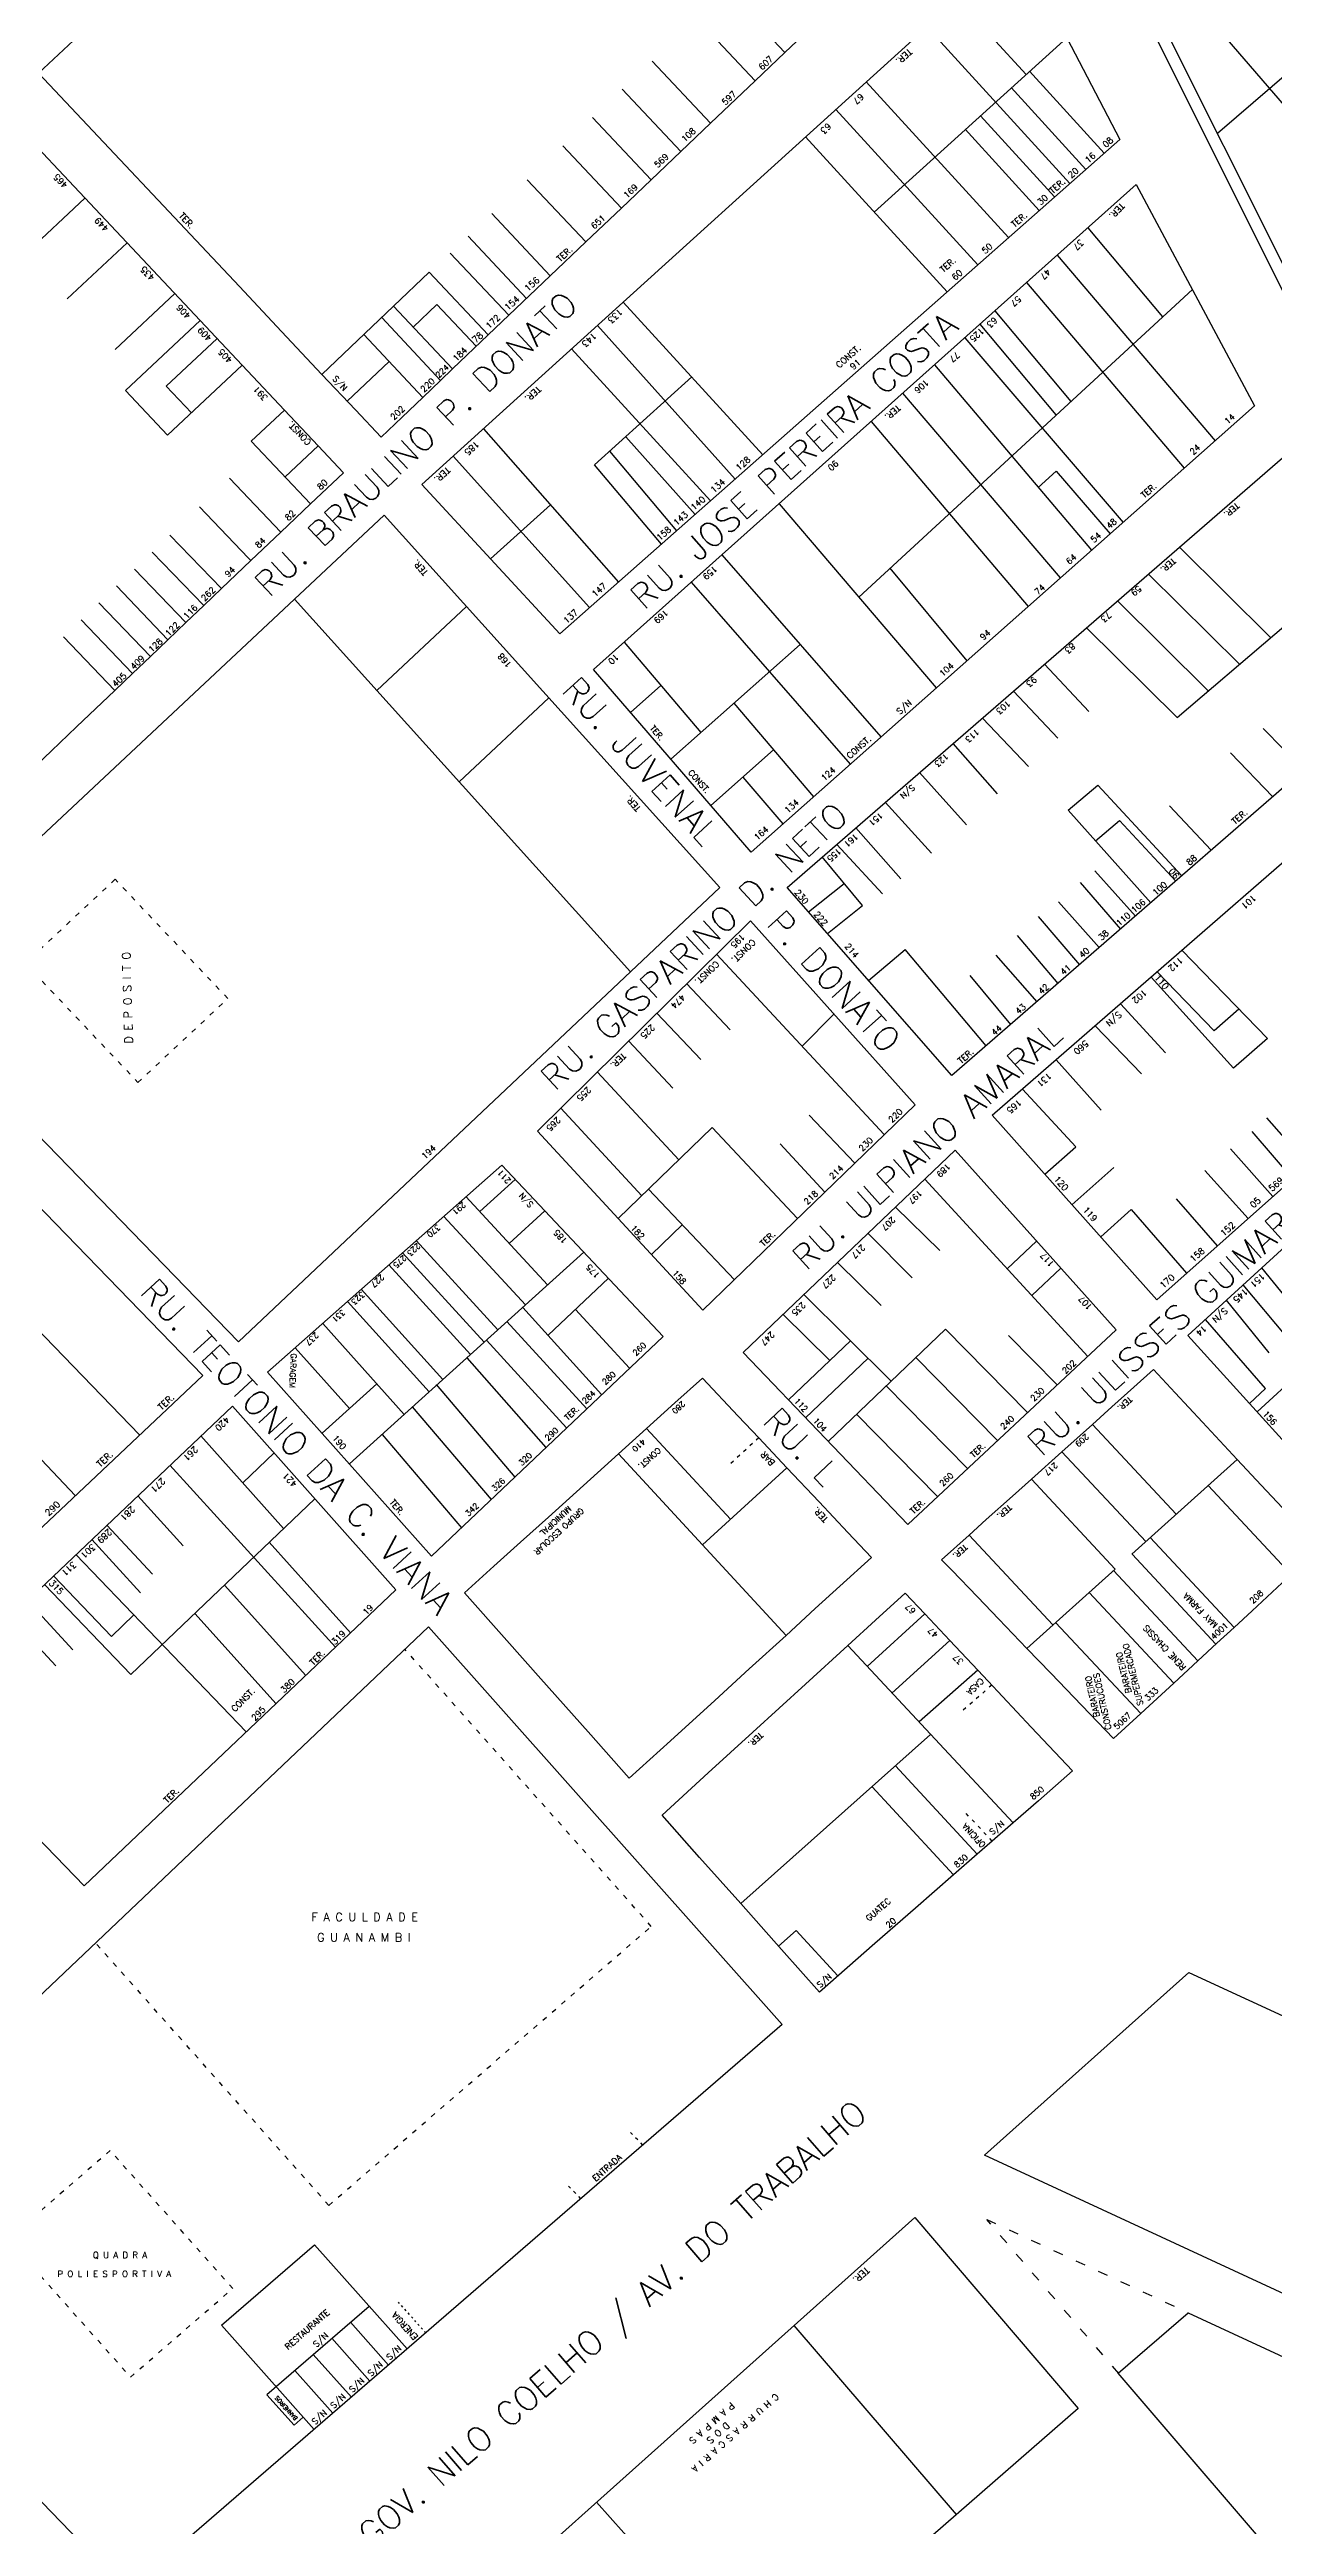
# Model space of a CAD drawing. Extents: x 714896 to 749292, y 8417558 to 8447149.
# Drawn here: x 741679 to 741978, y 8428491 to 8429095 of the extents above; entities that cross this region are included whole.
import ezdxf

# ---------------------------------------------------------------- set-up
doc = ezdxf.new("R2010")
doc.units = 0
doc.header["$MEASUREMENT"] = 0
doc.linetypes.add('ACAD_ISO03W100', pattern=[30, 12, -18])
for name, color, linetype in [('LOTE', 7, 'CONTINUOUS'), ('NUM-PORTA', 7, 'CONTINUOUS'), ('QUADRA', 6, 'CONTINUOUS'), ('TEXTO', 7, 'CONTINUOUS'), ('TEXTODERUA', 3, 'CONTINUOUS')]:
    doc.layers.add(name, color=color, linetype=linetype)
doc.styles.add('ROMANS', font='ROMANS.SHX', dxfattribs={"height": 1.5})

msp = doc.modelspace()

# ---------------------------------------------------------------- linework, layer by layer
at = {"layer": 'LOTE', "color": 7, "linetype": 'CONTINUOUS'}
for p, q in [((741875.89, 8429250.91), (741983.68, 8429035.7)), ((741964.09, 8429074.8), (742124.6, 8429213.03)), ((741997.72, 8429061.53), (741955.96, 8429110.03)), ((741897.81, 8428782.99), (741869.19, 8428755.64)), ((741874.62, 8428780.19), (741859.5, 8428765.74)), ((741878.88, 8428775.96), (741863.65, 8428761.41))]:
    msp.add_line(p, q, dxfattribs=at)
at = {"layer": 'LOTE', "color": 7}
for p, q in [((741844.3, 8429109.66, 547.3), (741858.56, 8429094.47, 548.86)), ((741691.16, 8429103.14, -1.56), (741676.56, 8429089.47)), ((741837.06, 8429102.77, 547.3), (741851.32, 8429087.57, 548.86)), ((741917.43, 8429089.13), (741900.68, 8429107.47)), ((741880.36, 8429055.58, 182.08), (741927.35, 8429098.11)), ((741928.15, 8429062.57), (741893.27, 8429100.76)), ((741826.2, 8429092.42, 547.3), (741840.46, 8429077.23, 548.86)), ((741818.95, 8429085.53, 547.3), (741833.22, 8429070.33, 548.86)), ((741878.45, 8429087.33), (741913.16, 8429049.33)), ((741932.03, 8429065.99), (741913.8, 8429085.94)), ((741936.52, 8429069.96), (741918.26, 8429089.95)), ((741811.71, 8429078.63, 547.3), (741825.98, 8429063.44, 548.86)), ((741871.04, 8429080.61), (741905.67, 8429042.71)), ((741924.41, 8429059.26), (741906.31, 8429079.07)), ((741863.63, 8429073.9), (741898.17, 8429036.09)), ((741920.66, 8429055.95), (741902.56, 8429075.76)), ((741804.47, 8429071.74, 547.3), (741818.73, 8429056.54, 548.86)), ((741795.78, 8429063.46, 547.3), (741810.04, 8429048.27, 548.86)), ((741687.89, 8429058.98), (741673.29, 8429045.31, 1.56)), ((741787.09, 8429055.18, -1.57), (741801.35, 8429039.99)), ((741698.17, 8429048.06), (741683.57, 8429034.39, 1.56)), ((741781.34, 8429049.71, 545.7), (741795.6, 8429034.51, 547.26)), ((741932.46, 8429051.74, 545.29), (741950.7, 8429029.97, 546.01)), ((741776.99, 8429045.57, 545.7), (741791.26, 8429030.38, 547.26)), ((741925.01, 8429045.07, 545.29), (741963.52, 8428999.75, 545.75)), ((741709.82, 8429035.67), (741695.22, 8429022, 1.56)), ((741771.82, 8429040.88, 546.71), (741763.16, 8429032.61, 545.75)), ((741771.82, 8429040.88, 545.57), (741786.22, 8429025.58, 545.67)), ((741958, 8429036.71, 546.16), (741876.65, 8428961.6, 545.64)), ((741917.56, 8429038.39, 545.29), (741956.03, 8428993.11, 545.75)), ((741763.16, 8429032.61, 545.75), (741745.7, 8429015.96, 543.81)), ((741760.26, 8429029.85, 545.27), (741774.62, 8429014.51, 545.67)), ((741763.16, 8429032.61, 545.27), (741777.5, 8429017.28, 545.67)), ((741773.72, 8429033.02, 546.38), (741767.94, 8429027.5, 545.74)), ((741773.72, 8429033.02, 545.6), (741783.32, 8429022.82, 545.67)), ((741819.17, 8429033.61), (741853.2, 8428996.37)), ((741909.8, 8429031.45, 545.29), (741928.32, 8429009.31, 545.91)), ((741715.98, 8429029.12, 543.83), (741697.74, 8429012.03, 545.78)), ((741720.1, 8429024.75, 543.83), (741707.69, 8429013.13, 545.15)), ((741755.92, 8429025.71, 545.27), (741770.28, 8429010.36, 545.67)), ((741812.87, 8429027.9), (741846.46, 8428990.41)), ((741902.46, 8429024.88, 545.29), (741941.08, 8428979.85, 545.75)), ((741906.18, 8429028.23, 545.29), (741924.7, 8429006.08, 545.91)), ((741726.26, 8429018.19, 543.83), (741708.01, 8429001.1, 545.78)), ((741762.07, 8429019.14, 544.94), (741751.87, 8429009.41, 543.81)), ((741806.57, 8429022.19), (741840.46, 8428985.11)), ((741895.1, 8429018.31, 545.29), (741933.42, 8428973.06, 545.75)), ((741812.16, 8428993.86, 446.34), (741835.87, 8429015.33, 354.44)), ((741736.54, 8429007.27, 543.83), (741728.43, 8428999.67, 544.69)), ((741887.33, 8429011.36, 545.29), (741925.79, 8428966.29, 545.75)), ((741728.43, 8428999.67, 544.69), (741742.9, 8428984.37, 544.74)), ((741785.08, 8429002.72), (741818.03, 8428965.31)), ((741819.84, 8429000.74, 547.66), (741836.71, 8428981.8)), ((741879.63, 8429004.47, 545.29), (741917.95, 8428959.34, 545.75)), ((741744.76, 8428998.53, 543.83), (741736.68, 8428990.95, 544.69)), ((741777.67, 8428996), (741810.96, 8428959.05, 543.95)), ((741812.12, 8428993.91, 547.66), (741828.47, 8428974.52)), ((741815.86, 8428997.22, 547.66), (741832.21, 8428977.83)), ((741723.16, 8428990.62, 545.1), (741735.63, 8428977.48, 545.15)), ((741924.74, 8428992.39, 545.91), (741920.42, 8428988.4, 545.88)), ((741924.74, 8428992.39, 545.59), (741937.91, 8428977.04, 545.75)), ((741786.82, 8428970.93, 544.5), (741801.43, 8428984.15, 487.9)), ((741857.21, 8428984.42, 545.29), (741895.52, 8428939.45, 545.75)), ((741727.7, 8428971.22, 546.19), (741728.37, 8428970.59, 545.42)), ((741843.24, 8428971.93), (741882.05, 8428927.5)), ((741954.83, 8428973.8, 545.73), (741977.12, 8428951.72, 545.14)), ((741835.78, 8428965.26), (741874.57, 8428920.87)), ((741884.2, 8428968.71, 545.67), (741903.01, 8428946.09, 545.75)), ((741947.28, 8428967.25, 545.73), (741969.51, 8428945.23, 545.14)), ((741939.73, 8428960.7, 545.73), (741961.89, 8428938.74, 545.14)), ((741932.17, 8428954.15, 545.73), (741954.27, 8428932.24, 545.15)), ((741819.39, 8428950.6), (741838.1, 8428928.62)), ((741932.71, 8428933.74, 545.38), (741921.89, 8428945.23, 545.73)), ((741846.14, 8428935.75), (741865.59, 8428912.91)), ((741925.15, 8428927.19, 545.38), (741914.34, 8428938.67, 545.73)), ((741918.05, 8428920.26, 545.36), (741906.78, 8428932.12, 545.73)), ((741975.3, 8428929.59, 544.84), (741985.19, 8428919.49, 544.24)), ((741910.44, 8428913.62, 545.36), (741899.62, 8428925.91, 545.73)), ((741967.29, 8428923.62, 544.84), (741977.62, 8428912.91, 544.24)), ((741848.38, 8428917.69), (741858.11, 8428906.27)), ((741902.91, 8428906.09, 545.34), (741891.42, 8428918.79, 545.73)), ((741934.93, 8428915.75, 545.23), (741955.45, 8428893.65, 544.24)), ((741894.36, 8428899.17, 545.33), (741883.08, 8428911.56, 545.73)), ((741927.71, 8428909.6, 545.39), (741947.88, 8428887.07, 544.24)), ((741952.46, 8428910.68, 544.81), (741962.61, 8428899.87, 544.24)), ((741886.86, 8428892.91, 545.32), (741875.93, 8428905.36, 545.73)), ((741940.21, 8428907.12, 545), (741953.93, 8428892.34, 544.24)), ((741877.5, 8428886.36, 545.31), (741867.72, 8428898.24, 545.73)), ((741882.42, 8428889.23, 545.31), (741871.24, 8428901.29, 545.73)), ((741864.35, 8428884.83, 545.23), (741873.06, 8428891.76, 545.31)), ((741930.62, 8428891.99, 544.81), (741940.44, 8428880.61, 544.24)), ((741934.24, 8428894.81, 544.8), (741944.09, 8428883.8, 544.24)), ((741868.97, 8428879.57, 545.23), (741877.5, 8428886.36, 545.31)), ((741925.33, 8428887.24, 544.81), (741935.3, 8428876.14, 544.24)), ((741915.23, 8428879.1, 544.84), (741925.16, 8428867.33, 544.24)), ((741920.39, 8428883.73, 544.83), (741930.43, 8428871.91, 544.24)), ((741841.92, 8428874.47, 538.91), (741882.86, 8428830.48, 543.25)), ((741907.72, 8428852.18, 544.24), (741887.91, 8428875.68, 545.16)), ((741910.05, 8428874.23, 544.85), (741920.02, 8428862.87, 544.24)), ((741976.3, 8428853.9, 545.46), (741955.45, 8428875.48, 545.46)), ((741845.3, 8428856.01, 542.02), (741834.58, 8428867.34, 538.91)), ((741903.71, 8428869.34, 544.9), (741913.67, 8428857.35, 544.24)), ((741968.05, 8428846.66, 545.46), (741947.92, 8428868.9, 545.46)), ((741963.32, 8428855.83, 545.46), (741949.42, 8428870.21, 545.46)), ((741951.41, 8428850.47, 546.26), (741940.43, 8428862.38, 545.46)), ((741838.11, 8428848.77, 542.02), (741827.4, 8428860.1, 538.91)), ((741862.77, 8428851.95, 543.46), (741870.54, 8428859.86, 544.86)), ((741945.6, 8428845.27, 546.29), (741934.28, 8428857.03, 545.46)), ((741831.24, 8428841.83, 542.06), (741820.54, 8428853.31, 538.91)), ((741935.72, 8428836.44, 546.41), (741924.74, 8428848.72, 545.46)), ((741832.7, 8428824.32, 543.15), (741812.88, 8428845.73, 538.91)), ((741823.74, 8428815.52, 4.24), (741803.92, 8428836.94)), ((741929.54, 8428827.53, 546.66), (741916.56, 8428841.6, 545.46)), ((741840.85, 8428832.25, 542.91), (741817.94, 8428809.99, 545.36)), ((741861.7, 8428809.99, 543.25), (741840.85, 8428832.25, 542.91)), ((741864.56, 8428835.24, 543.37), (741875.64, 8428823.48, 543.25)), ((741972.47, 8428831.25, 546.82), (741982.46, 8428819.66, 547.14)), ((741976.11, 8428834.54, 546.82), (741986.34, 8428822.98, 547.14)), ((741857.44, 8428828.23, 543.28), (741868.37, 8428816.44, 543.25)), ((741921.98, 8428820.84, 547.14), (741929.54, 8428827.53, 546.66)), ((741967.28, 8428826.98, 546.83), (741977.6, 8428815.35, 547.14)), ((741784.18, 8428811.7, -0.46), (741792.82, 8428819.56)), ((741892.74, 8428819.59), (741932.46, 8428776.37)), ((741938.81, 8428822.48, 546.75), (741928.63, 8428813.38, 547.14)), ((741961.01, 8428821.74, 546.84), (741971.62, 8428810.03, 547.14)), ((741800.69, 8428793.79, 509.86), (741780.78, 8428815.35, 487.95)), ((741825.31, 8428817.13, 543.72), (741846.3, 8428795.08, 543.25)), ((741896.37, 8428802.18), (741885.62, 8428812.79)), ((741935.64, 8428805.51, 547.14), (741943.11, 8428812.24, 546.91)), ((741943.11, 8428812.24, 546.91), (741956.6, 8428796.68, 547.14)), ((741954.01, 8428814.84, 546.88), (741964.06, 8428803.31, 547.14)), ((741795.33, 8428788.94, 508.05), (741775.46, 8428810.53, 487.89)), ((741791.39, 8428803.9, -0.47), (741800.04, 8428811.89)), ((741833.57, 8428808.45, 544.56), (741826.1, 8428801.19, 545.36)), ((741889.65, 8428795.52), (741878.88, 8428806.37)), ((741657.62, 8428802.27, 569.28), (741701.17, 8428757.19, 561.22)), ((741752.41, 8428750.14), (741809.55, 8428801.8, 520.71)), ((741785.26, 8428779.84, 507.51), (741765.36, 8428801.66, 487.79)), ((741788.62, 8428782.87, 507.45), (741768.69, 8428804.66, 487.9)), ((741920.01, 8428804.51), (741912.86, 8428797.69, 544)), ((741781.9, 8428776.8, 507.85), (741762.01, 8428798.68, 487.78)), ((741800.85, 8428781.51, 508.05), (741815.55, 8428795.42, 520.71)), ((741882.06, 8428788.78), (741871.46, 8428799.28)), ((741925.91, 8428797.92), (741918.83, 8428791.19, 544)), ((741985.26, 8428785.32, 546.6), (741974.92, 8428797.99, 546.29)), ((741771.82, 8428767.69, 510.43), (741751.93, 8428789.77, 487.77)), ((741775.18, 8428770.73, 509.2), (741755.29, 8428792.74, 487.77)), ((741794.65, 8428788.33, 508.31), (741813.91, 8428767.03, 497.45)), ((741807.57, 8428787.83, 510.44), (741820.72, 8428773.5, 497.45)), ((741863.26, 8428791.45), (741884.56, 8428770.33, 562.74)), ((741976.71, 8428777.2, 546.56), (741966.33, 8428790.11, 546.29)), ((741980.85, 8428781.27, 546.58), (741970.35, 8428793.8, 546.29)), ((741765.77, 8428762.22), (741745.88, 8428784.42)), ((741790.78, 8428784.85, 516.72), (741810.29, 8428763.59, 497.45)), ((741858.2, 8428786.62), (741869.56, 8428775.35, 300.1)), ((741897.81, 8428782.99), (741917.78, 8428762.64)), ((741975.8, 8428768.55, 546.53), (741961.2, 8428785.4, 546.29)), ((741752.42, 8428763.63), (741739.17, 8428778.48)), ((741781.05, 8428776.03, 508.02), (741800.29, 8428754.1, 497.45)), ((741805.37, 8428758.92, 497.45), (741785.82, 8428780.35, 478.08)), ((741890.56, 8428776.06), (741910.47, 8428755.82)), ((741913.17, 8428781.46), (741925.01, 8428769.41)), ((741745.76, 8428757.61), (741759.1, 8428769.67, 121.56)), ((741984.59, 8428772.77, 546.64), (741973.8, 8428762.8, 546.42)), ((741767.73, 8428764.03, 15.4), (741786.95, 8428741.43)), ((741773.53, 8428769.54, 15.4), (741792.75, 8428746.94)), ((741883.33, 8428769.15), (741903.17, 8428748.99)), ((741971.9, 8428764.9, 546.42), (741975.8, 8428768.55, 546.53)), ((741876.1, 8428762.25), (741895.86, 8428742.16)), ((741673.12, 8428755.49, 556.17), (741685.49, 8428742.42, 561.21)), ((741716.16, 8428756.95, 1103.96), (741736.34, 8428734.34, 1084.58)), ((741734.03, 8428752.82, 1079.66), (741726.37, 8428745.51, 1083.08)), ((741760.41, 8428757.3, 19.97), (741779.7, 8428734.55)), ((741749, 8428705.39, 535.58), (741708.62, 8428749.79, 1103.96)), ((741743.99, 8428741.61, 1079.66), (741699.09, 8428698.76, 1099.74)), ((741711.85, 8428730.16, 1091.24), (741700.8, 8428742.36, 1103.96)), ((741704.4, 8428723.23, 1091.81), (741693.25, 8428735.2, 1103.96)), ((741685.7, 8428728.03, 1103.96), (741727.24, 8428684.73, 535.58)), ((741701.43, 8428718.64, 1091.44), (741689.55, 8428731.68, 1103.96)), ((741732.85, 8428731, 536.93), (741752.68, 8428708.89, 535.58)), ((741680.19, 8428722.79, 1103.96), (741694.34, 8428708.05, 910.37)), ((741684.94, 8428704.78, 1091.62), (741673.87, 8428716.79, 1103.96)), ((741678.02, 8428720.73, 1103.96), (741699.09, 8428698.76, 815.57)), ((741721.95, 8428720.57, 536.93), (741741.74, 8428698.5, 535.58)), ((741680.81, 8428700.85, 1091.24), (741669.7, 8428712.83, 1103.96)), ((741699.84, 8428713.29, 1096.32), (741694.34, 8428708.05, 1098.78)), ((741714.72, 8428713.67, 536.93), (741734.49, 8428691.62, 535.58)), ((741701.26, 8428700.83, 815.64), (741701.27, 8428700.83, 815.57)), ((741900.47, 8428493.82, 536.96), (741860.85, 8428539.9, 540.16)), ((741852.62, 8428452.07, 536.96), (741812.69, 8428496.79, 540.16))]:
    msp.add_line(p, q, dxfattribs=at)
at = {"layer": 'LOTE', "color": 7, "ltscale": 0.1}
msp.add_line((741820.95, 8428870.2), (741738.98, 8428961.14), dxfattribs=at)
at = {"layer": 'LOTE', "color": 7}
for points in [[(741708.01, 8429001.1), (741697.74, 8429012.03)], [(741713.85, 8429006.57), (741707.69, 8429013.13)], [(741727.7, 8428971.22), (741715.86, 8428983.67)], [(741721.17, 8428963.69), (741708.62, 8428976.77)], [(741716.86, 8428959.55), (741704.28, 8428972.62)], [(741708.14, 8428951.22), (741695.6, 8428964.34)], [(741712.53, 8428955.41), (741699.94, 8428968.48)], [(741703.84, 8428947.11), (741691.31, 8428960.22)], [(741695.15, 8428938.83), (741682.62, 8428951.95)], [(741699.5, 8428942.97), (741686.96, 8428956.08)]]:
    msp.add_lwpolyline(points, dxfattribs=at)
at = {"layer": 'LOTE', "color": 7, "flags": 128}
for points, elevation in [([(741954.27, 8428932.24), (742001.95, 8428972.88)], 545.23), ([(741927.71, 8428909.6), (741934.93, 8428915.75)], 545.23), ([(741934.38, 8428902.15), (741940.21, 8428907.12)], 545.23), ([(741879.01, 8428868.1), (741887.91, 8428875.68)], 545.23), ([(741969.33, 8428861.11), (741963.32, 8428855.83)], 545.46), ([(741976.3, 8428853.9), (741968.05, 8428846.66)], 545.46)]:
    msp.add_lwpolyline(points, dxfattribs=dict(at, elevation=elevation))
at = {"layer": 'LOTE', "color": 7, "ltscale": 0.1, "flags": 128}
for points in [[(741780.96, 8428959.37), (741759.07, 8428938.86)], [(741801.05, 8428937.08), (741779.15, 8428916.57)]]:
    msp.add_lwpolyline(points, dxfattribs=at)
at = {"layer": 'LOTE', "color": 7, "linetype": 'CONTINUOUS', "flags": 128}
for points in [[(741830.77, 8428922.12), (741862.32, 8428950.09)], [(741820.96, 8428933.47), (741828.37, 8428940.04)], [(741840.57, 8428910.77), (741855.87, 8428924.33)], [(741933.6, 8428759.78), (741954.07, 8428737.85)], [(741926.16, 8428753.1), (741946.63, 8428731.17)], [(741918.72, 8428746.41), (741939.19, 8428724.49)], [(741943.25, 8428728.14), (741968.95, 8428751.22)], [(741961.85, 8428744.84), (741982.13, 8428723.12)], [(741903.53, 8428732.77), (741924, 8428710.85)], [(741943.3, 8428728.08), (741963.76, 8428706.17)], [(741947.71, 8428732.15), (741968.17, 8428710.24)], [(741917.62, 8428705.13), (741939.19, 8428724.49)], [(741938.78, 8428724.13), (741959.35, 8428702.1)], [(741932.83, 8428718.78), (741953.47, 8428696.67)], [(741924.64, 8428711.43), (741945.39, 8428689.21)]]:
    msp.add_lwpolyline(points, dxfattribs=at)
at = {"layer": 'LOTE', "color": 7, "linetype": 'ACAD_ISO03W100', "ltscale": 0.1, "elevation": 549.51}
msp.add_lwpolyline([(741700.81, 8428843.19), (741722.71, 8428863.69), (741695.24, 8428892.77), (741673.34, 8428872.27)], close=True, dxfattribs=at)
at = {"layer": 'LOTE', "color": 7, "linetype": 'CONTINUOUS', "elevation": 535.58, "flags": 128}
for points in [[(741824.83, 8428758.75), (741845.38, 8428736.65)], [(741818, 8428752.59), (741858.88, 8428708.3)], [(741859.11, 8428749.2), (741838.5, 8428730.39)], [(741892.72, 8428713.52), (741878.68, 8428700.74)], [(741914.26, 8428662.54), (741874, 8428705.84)], [(741898.84, 8428707.02), (741884.71, 8428694.22)], [(741905.65, 8428699.8), (741891.36, 8428687.17)], [(741847.83, 8428642.86), (741894.1, 8428684.1)], [(741905.54, 8428654.92), (741885.55, 8428676.46)], [(741899.73, 8428649.84), (741879.86, 8428671.37)], [(741857.05, 8428632.49), (741861.32, 8428636.29)], [(741871.54, 8428625.22), (741861.32, 8428636.29)]]:
    msp.add_lwpolyline(points, dxfattribs=at)
at = {"layer": 'LOTE', "color": 7, "linetype": 'ACAD_ISO03W100', "ltscale": 0.07, "elevation": 535.58, "flags": 128}
for points in [[(741852.24, 8428756.49), (741845.4, 8428750.25)], [(741909.06, 8428696.18), (741901.85, 8428689.84)], [(741909.17, 8428658.09), (741902.48, 8428665.24)]]:
    msp.add_lwpolyline(points, dxfattribs=at)
at = {"layer": 'LOTE', "color": 7, "linetype": 'ACAD_ISO03W100', "ltscale": 0.1, "flags": 128}
for points in [[(741826.02, 8428637.29), (741765.92, 8428704.91)], [(741747.38, 8428569.23), (741826.02, 8428637.29)], [(741747.38, 8428569.23), (741690.47, 8428633.26)]]:
    msp.add_lwpolyline(points, dxfattribs=at)
at = {"layer": 'LOTE', "color": 7, "linetype": 'ACAD_ISO03W100', "ltscale": 0.1}
msp.add_lwpolyline([(741694.04, 8428582.58), (741669.09, 8428560.98), (741698.99, 8428527.35), (741723.94, 8428548.95)], close=True, dxfattribs=at)
at = {"layer": 'LOTE', "color": 7, "linetype": 'ACAD_ISO03W100', "ltscale": 0.06, "flags": 128}
for points in [[(741823.95, 8428583.93), (741820.47, 8428587.53)], [(741808.83, 8428570.84), (741805.35, 8428574.44)]]:
    msp.add_lwpolyline(points, dxfattribs=at)
at = {"layer": 'LOTE', "color": 7, "linetype": 'ACAD_ISO03W100', "ltscale": 0.2}
msp.add_lwpolyline([(741940.04, 8428528.2), (741907.83, 8428565.78), (741957, 8428543)], dxfattribs=at)
at = {"layer": 'LOTE', "linetype": 'CONTINUOUS', "flags": 128}
for points in [[(741721.21, 8428539.97), (741743.9, 8428559.61)], [(741766.49, 8428534.2), (741743.9, 8428559.61)], [(741732.23, 8428523.06), (741757.19, 8428544.66)], [(741761.95, 8428530.27), (741752.65, 8428540.73)], [(741743.8, 8428514.56), (741721.21, 8428539.97)], [(741757.41, 8428526.34), (741748.11, 8428536.81)], [(741748.34, 8428518.49), (741739.04, 8428528.95)], [(741752.88, 8428522.42), (741743.58, 8428532.88)], [(741738.88, 8428515.59), (741732.26, 8428523.03)], [(741738.88, 8428515.59), (741741.15, 8428517.55)]]:
    msp.add_lwpolyline(points, dxfattribs=at)
at = {"layer": 'LOTE', "color": 7, "linetype": 'ACAD_ISO03W100', "ltscale": 0.04, "flags": 128}
msp.add_lwpolyline([(741771.02, 8428538.12), (741764.38, 8428545.6)], dxfattribs=at)
at = {"layer": 'QUADRA', "color": 6, "linetype": 'CONTINUOUS'}
msp.add_lwpolyline([(742230.26, 8428939.33), (742206.01, 8428918.44), (742204.5, 8428917.14), (742194.1, 8428908.11), (742194.1, 8428908.11), (742166.97, 8428884.44), (742166.97, 8428884.44), (742136.46, 8428857.7), (742078.06, 8428918.4), (741996.75, 8429002.91), (741872.38, 8429251.82), (742135.91, 8429478.8), (742137.87, 8429476.53), (742311.46, 8429274.98), (742098.87, 8429091.89)], close=True, dxfattribs=at)
at = {"layer": 'QUADRA', "color": 6}
for points in [[(741770.06, 8428989.1), (741915.5, 8429120.9), (741940.27, 8429073.27), (741803.7, 8428952.64), (741770.06, 8428989.1)], [(741811.93, 8428943.93), (741944.31, 8429062.33), (741973.18, 8429008.31), (741850.38, 8428899.42), (741811.93, 8428943.93)], [(741859.14, 8428890.79), (741979.96, 8428995.6), (742022.37, 8428951.79), (741899.32, 8428844.9), (741859.14, 8428890.79)], [(741842.76, 8428890.8), (741725.33, 8428779.89), (741639.74, 8428868.19), (741760.88, 8428981.65), (741842.76, 8428890.8)], [(741909.18, 8428835.2), (742029.76, 8428940.12), (742074.33, 8428901.33), (741949.3, 8428790.19), (741909.18, 8428835.2)], [(741956.9, 8428781.46), (742082.45, 8428896.27), (742127.36, 8428849.57), (741997.27, 8428736.87), (741956.9, 8428781.46)], [(741850.19, 8428882.65), (741890.42, 8428837.78), (741838.63, 8428787.65), (741798.23, 8428831.31), (741850.19, 8428882.65)], [(741900.16, 8428826.67), (741939.4, 8428782.86), (741888.62, 8428735.39), (741848.42, 8428777.29), (741900.16, 8428826.67)], [(741789.54, 8428823.04), (741828.9, 8428781.26), (741772.45, 8428727.66), (741732.45, 8428772.54), (741789.54, 8428823.04)], [(741595.12, 8428742.83), (741673.02, 8428816.71), (741716.61, 8428771.74), (741638.52, 8428698.05), (741595.12, 8428742.83)], [(741698.27, 8428475.16), (741614.84, 8428561.44), (741771.72, 8428710.42), (741857.98, 8428613.38), (741698.27, 8428475.16)], [(742042.43, 8428518.85), (741907.31, 8428581.45), (741957.11, 8428626.02), (742072.08, 8428573.03), (742042.43, 8428518.85)], [(741725.51, 8428418.73), (741890.32, 8428566.24), (741930.14, 8428519.7), (741764.92, 8428375.59), (741725.51, 8428418.73)], [(742077.2, 8428368.06), (741939.91, 8428528.26), (741957, 8428543), (742164.79, 8428446.73), (742077.2, 8428368.06)]]:
    msp.add_lwpolyline(points, close=True, dxfattribs=at)
at = {"layer": 'QUADRA'}
for points in [[(741865.81, 8429101.37), (741858.56, 8429094.47), (741851.32, 8429087.57), (741840.46, 8429077.23), (741833.22, 8429070.33), (741825.98, 8429063.44), (741818.73, 8429056.54), (741810.04, 8429048.27), (741801.35, 8429039.99), (741791.26, 8429030.38), (741786.22, 8429025.58), (741777.5, 8429017.28), (741774.62, 8429014.51), (741770.28, 8429010.36), (741765.23, 8429005.55), (741760.1, 8429000.66), (741753.84, 8429007.31), (741745.7, 8429015.96), (741735.84, 8429026.45), (741725.55, 8429037.38), (741676.56, 8429089.47)], [(741667.34, 8429080.83), (741715.98, 8429029.12), (741726.26, 8429018.19), (741736.54, 8429007.27), (741744.76, 8428998.53), (741750.93, 8428991.97), (741742.9, 8428984.37), (741735.63, 8428977.48), (741728.37, 8428970.59), (741721.17, 8428963.69), (741716.86, 8428959.55), (741712.53, 8428955.41), (741708.14, 8428951.22), (741703.84, 8428947.11), (741699.5, 8428942.97), (741695.15, 8428938.83), (741685.85, 8428929.98), (741679.71, 8428924.13), (741652.45, 8428898.17)]]:
    msp.add_lwpolyline(points, dxfattribs=at)
at = {"layer": 'QUADRA', "color": 6, "linetype": 'CONTINUOUS', "elevation": 535.58}
for points in [[(741780.43, 8428718.69), (741787.61, 8428725.17), (741794.09, 8428731.01), (741800.92, 8428737.18), (741809.45, 8428744.87), (741818, 8428752.59), (741824.83, 8428758.75), (741831.76, 8428765), (741838.49, 8428771.08), (741847.22, 8428761.81), (741852.24, 8428756.49), (741859.11, 8428749.2), (741866.96, 8428740.87), (741873.99, 8428733.41), (741879.73, 8428727.32), (741872.03, 8428720.29), (741866.03, 8428714.82), (741858.88, 8428708.3), (741849.9, 8428700.1), (741841.51, 8428692.44), (741830.7, 8428682.58), (741820.66, 8428673.42), (741810.6, 8428684.74), (741799.11, 8428697.67), (741790.8, 8428707.02), (741780.43, 8428718.69)], [(741928.79, 8428675.23), (741920.44, 8428667.93), (741914.26, 8428662.54), (741909.17, 8428658.09), (741905.54, 8428654.92), (741899.73, 8428649.84), (741890.44, 8428641.73), (741880.55, 8428633.1), (741867.02, 8428621.28), (741857.82, 8428631.62), (741847.83, 8428642.86), (741837.81, 8428654.13), (741828.64, 8428664.45), (741839.93, 8428674.76), (741850.81, 8428684.69), (741863.67, 8428696.42), (741874, 8428705.84), (741880.72, 8428711.98), (741887.95, 8428718.58), (741892.72, 8428713.52), (741898.84, 8428707.02), (741905.65, 8428699.8), (741908.18, 8428697.11), (741918.7, 8428685.94), (741928.79, 8428675.23)]]:
    msp.add_lwpolyline(points, close=True, dxfattribs=at)
at = {"layer": 'QUADRA', "color": 6, "linetype": 'CONTINUOUS'}
msp.add_lwpolyline([(741979.91, 8428721.08), (741972.55, 8428714.28), (741968.17, 8428710.24), (741963.97, 8428706.36), (741959.35, 8428702.1), (741953.47, 8428696.67), (741953.47, 8428696.67), (741945.39, 8428689.21), (741938.78, 8428683.11), (741931, 8428691.2), (741923.44, 8428699.07), (741917.62, 8428705.13), (741910.76, 8428712.26), (741905.57, 8428717.67), (741899.32, 8428724.17), (741896.83, 8428726.76), (741903.53, 8428732.77), (741907.72, 8428736.54), (741914.1, 8428742.26), (741918.72, 8428746.41), (741926.16, 8428753.1), (741933.6, 8428759.78), (741938.34, 8428764.04), (741943.74, 8428768.89), (741948.48, 8428773.14), (741953.78, 8428767.47), (741960.47, 8428760.3), (741968.95, 8428751.22), (741974.81, 8428744.94), (741981.26, 8428738.04)], dxfattribs=at)
at = {"layer": 'QUADRA', "color": 6, "elevation": 535.58}
msp.add_lwpolyline([(741723.86, 8428764.26), (741763.74, 8428719.39), (741687.72, 8428647.2), (741646.01, 8428690.33), (741723.86, 8428764.26)], close=True, dxfattribs=at)

# ---------------------------------------------------------------- texts
at = {"layer": 'NUM-PORTA', "color": 7, "style": 'ROMANS'}
for s, height, rotation, p in [('607', 1.503, 43.22622, (741853.07, 8429090.09)), ('597', 1.503, 43.22622, (741844.08, 8429081.53)), ('67', 1.534, 222.14904, (741877.02, 8429084.65)), ('108', 1.505, 43.26944, (741834.19, 8429072.53)), ('63', 1.534, 222.14904, (741869.04, 8429077.42, 543.95)), ('08', 1.521, 41.31415, (741936.9, 8429071.19)), ('569', 1.506, 43.24899, (741827.6, 8429066.26)), ('20', 1.521, 41.31415, (741928.47, 8429063.74)), ('16', 1.521, 41.31415, (741932.6, 8429067.39)), ('465', 1.501, 133.48914, (741683.82, 8429062.24)), ('169', 1.505, 43.28616, (741820.09, 8429058.83)), ('449', 1.501, 133.48914, (741693.79, 8429051.65)), ('651', 1.505, 43.28616, (741812.17, 8429051.29)), ('30', 1.521, 41.31415, (741920.99, 8429057.14)), ('50', 1.522, 41.43565, (741907.45, 8429045.26, 543.95)), ('37', 1.5, 226.49056, (741930.55, 8429049.04)), ('435', 1.493, 134.63658, (741705.03, 8429039.77)), ('156', 1.559, 41.37829, (741795.91, 8429036.09)), ('60', 1.522, 41.43565, (741900.14, 8429038.8)), ('47', 1.5, 226.49056, (741922.5, 8429041.84)), ('406', 1.501, 133.48914, (741713.79, 8429030.38)), ('172', 1.501, 43.5296, (741786.48, 8429026.96)), ('154', 1.559, 41.37829, (741791.05, 8429031.47)), ('133', 1.532, 222.17939, (741818.18, 8429032.08)), ('63', 1.493, 221.73038, (741909.61, 8429030.07)), ('57', 1.493, 221.73038, (741915.4, 8429035.25)), ('409', 1.501, 133.48914, (741718.96, 8429024.89)), ('78', 1.559, 41.37829, (741783.17, 8429023.5)), ('143', 1.532, 222.17939, (741811.83, 8429026.26)), ('125', 1.493, 221.73038, (741906.39, 8429027.44, -545.29)), ('405', 1.501, 133.48914, (741723.97, 8429019.56)), ('224', 1.4, 43.48914, (741774.2, 8429015.01, -545.67)), ('184', 1.501, 43.52854, (741778.49, 8429019.03)), ('91', 1.522, 41.44476, (741875.31, 8429016.98)), ('77', 1.493, 221.73326, (741900.44, 8429021.61)), ('391', 1.501, 133.48914, (741732.58, 8429010.41)), ('S/N', 1.501, 313.48914, (741748.13, 8429014.77)), ('220', 1.501, 43.48914, (741770.57, 8429011.48, -545.67)), ('106', 1.493, 221.73326, (741892.89, 8429014.86)), ('202', 1.501, 43.48914, (741763.25, 8429004.71)), ('14', 1.498, 41.51401, (741966.6, 8429003.69)), ('185', 1.532, 222.17939, (741783.2, 8428999.85)), ('90', 1.493, 221.73813, (741870.83, 8428995.12)), ('24', 1.498, 41.51401, (741958.17, 8428996.22)), ('80', 1.499, 43.51222, (741745.38, 8428987.66)), ('82', 1.499, 43.52448, (741737.52, 8428980.15)), ('84', 1.499, 43.52628, (741730.26, 8428973.45)), ('54', 1.498, 41.51401, (741934, 8428974.78)), ('48', 1.498, 41.51401, (741937.81, 8428978.16)), ('64', 1.498, 41.51401, (741928, 8428969.46)), ('262', 1.5, 44.56674, (741717.09, 8428960.5)), ('94', 1.499, 43.52628, (741722.83, 8428966.37)), ('147', 1.52, 41.47076, (741812.33, 8428961.51)), ('159', 1.497, 221.51594, (741841.3, 8428969.39)), ('74', 1.5, 41.51401, (741920.31, 8428962.06)), ('59', 1.5, 220.99463, (741944.79, 8428964.56)), ('116', 1.5, 45.15238, (741712.77, 8428956.18)), ('137', 1.516, 41.51189, (741805.4, 8428955.07)), ('169', 1.497, 221.51594, (741829.36, 8428958.7)), ('73', 1.5, 220.99463, (741937.43, 8428958.17)), ('128', 1.5, 43.76396, (741704.21, 8428947.99)), ('122', 1.499, 45.15238, (741708.33, 8428951.94)), ('94', 1.497, 41.51616, (741907.01, 8428951)), ('409', 1.5, 43.76396, (741699.83, 8428943.82)), ('10', 1.497, 221.51594, (741817.28, 8428947.9)), ('104', 1.497, 41.51594, (741897.08, 8428942.12)), ('83', 1.5, 220.99463, (741928.63, 8428950.54)), ('405', 1.5, 43.76396, (741695.4, 8428939.6)), ('93', 1.5, 220.99463, (741919.23, 8428942.38)), ('S/N', 1.497, 41.51594, (741886.64, 8428932.86)), ('103', 1.5, 220.99463, (741912.86, 8428936.57)), ('113', 1.449, 220.99463, (741905.27, 8428929.6)), ('123', 1.449, 220.99463, (741897.77, 8428923.62)), ('124', 1.497, 41.51594, (741868.25, 8428916.67)), ('S/N', 1.45, 220.97826, (741889.58, 8428916.01)), ('134', 1.497, 41.51594, (741859.34, 8428908.79)), ('151', 1.45, 220.97826, (741881.76, 8428909.22)), ('164', 1.497, 41.51594, (741851.89, 8428902.18)), ('161', 1.451, 220.97072, (741875.71, 8428904.06)), ('155', 1.451, 220.96558, (741871.57, 8428900.48)), ('88', 1.503, 41.001, (741957.32, 8428896.07)), ('100', 1.504, 40.99633, (741949.08, 8428888.71)), ('90', 1.503, 131.001, (741954.93, 8428893.7)), ('230', 1.521, 310.41629, (741860.85, 8428889.51)), ('222', 1.521, 310.41629, (741865.51, 8428884.19)), ('110', 1.504, 40.99184, (741940.16, 8428881.24, -544.24)), ('106', 1.504, 40.99184, (741943.84, 8428884.44, -544.24)), ('101', 1.53, 221.08117, (741972.74, 8428889.12)), ('195', 1.505, 224.38914, (741847.99, 8428879.6)), ('38', 1.503, 40.98815, (741935.84, 8428877.75)), ('214', 1.521, 310.41629, (741873.07, 8428876.38)), ('40', 1.504, 40.98348, (741931.11, 8428873.45)), ('112', 1.531, 221.07755, (741954.92, 8428873.9)), ('42', 1.504, 40.97047, (741921.23, 8428864.6)), ('41', 1.504, 40.97781, (741926.59, 8428869.31)), ('110', 1.531, 311.07755, (741948.63, 8428868.69)), ('474', 1.503, 224.59943, (741833.42, 8428864.84)), ('43', 1.504, 40.9622, (741915.6, 8428859.73)), ('S/N', 1.531, 221.0814, (741939.92, 8428860.67)), ('102', 1.531, 221.07755, (741946.1, 8428866.03)), ('225', 1.503, 224.59943, (741826.01, 8428857.51)), ('44', 1.504, 40.94174, (741909.74, 8428854.53)), ('560', 1.531, 221.0814, (741931.83, 8428853.63)), ('131', 1.531, 221.09717, (741922.87, 8428845.7)), ('255', 1.502, 224.574, (741810.46, 8428842.29)), ('220', 1.489, 44.04418, (741884.73, 8428833.27)), ('165', 1.532, 221.13816, (741915.53, 8428839.21)), ('265', 1.502, 224.574, (741803.02, 8428834.94)), ('194', 1.522, 43.09245, (741770.82, 8428824.35)), ('230', 1.488, 44.07215, (741877.5, 8428826.28)), ('211', 1.443, 132.77554, (741791.92, 8428819.3)), ('214', 1.487, 44.08033, (741870.28, 8428819.47)), ('189', 1.454, 223.94994, (741898.15, 8428823.56)), ('120', 1.539, 311.71125, (741924.12, 8428819.57)), ('569', 1.534, 41.59009, (741977.45, 8428816.52)), ('291', 1.383, 222.52064, (741780, 8428814.18)), ('S/N', 1.452, 132.78577, (741797.38, 8428813.51)), ('218', 1.487, 44.08281, (741864.1, 8428813.26)), ('197', 1.45, 223.75044, (741891.25, 8428817.06)), ('119', 1.538, 311.72564, (741931.17, 8428812.02)), ('05', 1.534, 41.58687, (741972.88, 8428812.45)), ('370', 1.382, 222.51919, (741773.77, 8428808.68)), ('185', 1.454, 132.79942, (741805.66, 8428804.72)), ('182', 1.484, 311.41078, (741820.87, 8428807.62)), ('207', 1.45, 223.7323, (741884.73, 8428810.56)), ('152', 1.534, 41.59523, (741965.64, 8428805.57)), ('275', 1.382, 222.5171, (741765.52, 8428801.21)), ('223', 1.383, 222.51881, (741768.94, 8428804.15)), ('217', 1.449, 223.70837, (741877.35, 8428803.78)), ('117', 1.474, 131.79436, (741924.41, 8428799.02)), ('158', 1.534, 41.56104, (741958.21, 8428799.28)), ('227', 1.382, 222.5146, (741760.09, 8428796.5)), ('175', 1.455, 132.82032, (741813.59, 8428796.28)), ('158', 1.484, 311.41078, (741831.04, 8428796.62)), ('227', 1.45, 223.72405, (741870.16, 8428796.45)), ('170', 1.535, 41.41896, (741950.87, 8428792.85)), ('151', 1.511, 222.38415, (741974.83, 8428796.79)), ('323', 1.382, 222.5116, (741755.32, 8428792.28)), ('235', 1.45, 223.72405, (741862.81, 8428789.76)), ('107', 1.473, 131.69636, (741933.68, 8428788.48)), ('S/N', 1.51, 222.34709, (741965.76, 8428788.4)), ('145', 1.51, 222.37596, (741970.68, 8428793.05)), ('237', 1.384, 222.49509, (741744.11, 8428782.36)), ('331', 1.349, 222.50157, (741750.57, 8428787.91)), ('247', 1.45, 223.72405, (741855.24, 8428782.54)), ('14', 1.508, 222.25483, (741960.66, 8428784.05)), ('260', 1.415, 43.00084, (741822.29, 8428776.42)), ('280', 1.412, 43.0044, (741814.83, 8428769.34)), ('202', 1.458, 43.16509, (741927.05, 8428772.02)), ('284', 1.412, 43.0044, (741809.93, 8428764.7)), ('280', 1.357, 222.15963, (741833.52, 8428765.59, 535.58)), ('230', 1.458, 43.18949, (741919.34, 8428765.31)), ('420', 1.523, 223.29269, (741722.32, 8428761.81, 535.58)), ('290', 1.411, 42.97813, (741800.85, 8428755.68)), ('240', 1.458, 43.18949, (741911.98, 8428758.43)), ('156', 1.485, 312.21521, (741975.08, 8428762.25)), ('261', 1.529, 223.45149, (741714.57, 8428754.56, 535.58)), ('320', 1.411, 42.97813, (741794.42, 8428749.57)), ('209', 1.407, 222.29028, (741931.96, 8428757.62)), ('271', 1.531, 223.49252, (741706.6, 8428746.84, 535.58)), ('421', 1.523, 133.29269, (741739.76, 8428745.28, 535.58)), ('326', 1.414, 42.90019, (741787.85, 8428743.34)), ('260', 1.458, 43.18949, (741897.12, 8428744.54)), ('217', 1.405, 222.14879, (741924.39, 8428750.63)), ('290', 1.578, 43.29504, (741679.03, 8428737.3)), ('281', 1.531, 223.51985, (741699.19, 8428739.95, 535.58)), ('342', 1.414, 42.90019, (741781.42, 8428737.23)), ('289', 1.531, 223.50455, (741693.57, 8428734.42, 535.58)), ('301', 1.531, 223.51308, (741689.59, 8428730.77, 535.58)), ('315', 1.532, 313.5223, (741678.99, 8428720.95)), ('311', 1.532, 223.5223, (741684.9, 8428726.48, 535.58)), ('19', 1.492, 45.05759, (741756.53, 8428713.14, 535.58)), ('67', 1.476, 133.34689, (741890.66, 8428714.35, 535.58)), ('208', 1.441, 42.90034, (741972.75, 8428715.92)), ('319', 1.492, 45.05759, (741748.9, 8428705.9, 535.58)), ('47', 1.483, 133.25469, (741896.14, 8428708.53, 535.58)), ('4001', 1.441, 42.90034, (741963.28, 8428707.18)), ('37', 1.483, 133.25469, (741902.3, 8428701.99, 535.58)), ('380', 1.492, 45.05759, (741736.5, 8428694.13, 535.58)), ('333', 1.441, 42.90034, (741947.16, 8428692.19)), ('295', 1.492, 45.05759, (741729.37, 8428687.35, 535.58)), ('5067', 1.441, 42.90034, (741939.62, 8428685.23)), ('850', 1.447, 41.29852, (741919.2, 8428668.1, 535.58)), ('S/N', 1.447, 41.22619, (741909.27, 8428659.54, 535.58)), ('830', 1.447, 41.17673, (741900.62, 8428651.51, 535.58)), ('20', 1.446, 41.14442, (741884.01, 8428636.83, 535.58)), ('S/N', 1.446, 41.14442, (741867.19, 8428622.22, 535.58))]:
    msp.add_text(s, height=height, rotation=rotation, dxfattribs=at).set_placement(p)
at = {"layer": 'NUM-PORTA', "style": 'ROMANS'}
for s, height, rotation, p in [('128', 1.522, 41.45383, (741847.43, 8428992.37, -543.95)), ('134', 1.522, 41.45383, (741841.27, 8428986.93, -543.95)), ('143', 1.522, 41.45383, (741832.22, 8428978.93)), ('140', 1.522, 41.45383, (741836.45, 8428982.67, -543.95)), ('158', 1.522, 41.45383, (741828.1, 8428975.3)), ('168', 1.505, 131.14156, (741792.1, 8428945.2)), ('112', 1.458, 313.17658, (741860.73, 8428765.38)), ('104', 1.458, 313.17658, (741865.36, 8428760.55)), ('190', 1.497, 309.66632, (741748.13, 8428756.41)), ('410', 1.389, 221.96171, (741823.84, 8428756.37, 535.58))]:
    msp.add_text(s, height=height, rotation=rotation, dxfattribs=at).set_placement(p)
at = {"layer": 'NUM-PORTA', "color": 190, "style": 'ROMANS'}
msp.add_text('S/N', height=1.5, rotation=43.11751, dxfattribs=at).set_placement((741744.39, 8428534.48, 485.69))
at = {"layer": 'NUM-PORTA', "color": 2, "style": 'ROMANS'}
msp.add_text('S/N', height=1.5, rotation=43.11751, dxfattribs=at).set_placement((741762.22, 8428531.31, 485.69))
at = {"layer": 'NUM-PORTA', "color": 1, "style": 'ROMANS'}
msp.add_text('S/N', height=1.5, rotation=43.11751, dxfattribs=at).set_placement((741757.68, 8428527.38, 485.69))
at = {"layer": 'NUM-PORTA', "color": 6, "style": 'ROMANS'}
msp.add_text('S/N', height=1.5, rotation=43.11751, dxfattribs=at).set_placement((741748.61, 8428519.53, 485.69))
at = {"layer": 'NUM-PORTA', "color": 3, "style": 'ROMANS'}
msp.add_text('S/N', height=1.5, rotation=43.11751, dxfattribs=at).set_placement((741753.14, 8428523.45, 485.69))
at = {"layer": 'NUM-PORTA', "color": 5, "style": 'ROMANS'}
msp.add_text('S/N', height=1.5, rotation=43.11751, dxfattribs=at).set_placement((741744.07, 8428515.6, 485.69))
at = {"layer": 'TEXTO', "color": 7, "style": 'ROMANS'}
for s, height, rotation, p in [('TER.', 1.534, 222.14904, (741888.74, 8429095.56, 544.53)), ('TER.', 1.5, 226.49056, (741940.47, 8429057.92)), ('CONST.', 1.5, 133.48914, (741743.2, 8428999.55)), ('TER.', 1.498, 41.51401, (741946.27, 8428985.66)), ('CONST.', 1.497, 41.51594, (741874.47, 8428922.07)), ('GARAGEM', 1.384, 267.49509, (741738.12, 8428777.11)), ('TER.', 1.492, 45.05759, (741743.59, 8428700.86, 535.58)), ('CONST.', 1.492, 45.05759, (741724.48, 8428689.54, 535.58))]:
    msp.add_text(s, height=height, rotation=rotation, dxfattribs=at).set_placement(p)
at = {"layer": 'TEXTO', "style": 'ROMANS'}
for s, height, rotation, p in [('TER.', 1.522, 41.41602, (741923.95, 8429059.93)), ('TER.', 1.512, 313.06248, (741710.7, 8429054.55)), ('TER.', 1.522, 41.41602, (741914.65, 8429051.72)), ('TER.', 1.512, 43.06248, (741803.82, 8429043.31)), ('TER.', 1.522, 41.38679, (741897.24, 8429040.69)), ('CONST.', 1.522, 41.42207, (741871.87, 8429017.4)), ('TER.', 1.533, 222.17049, (741798.25, 8429013.24)), ('TER.', 1.493, 221.73942, (741885.96, 8429008.66)), ('TER.', 1.53, 222.1895, (741776.1, 8428993.49)), ('TER.', 1.449, 221.09452, (741968.63, 8428984.75)), ('TER.', 1.505, 131.14156, (741771.66, 8428967.74)), ('TER.', 1.449, 221.09452, (741953.14, 8428971.3)), ('TER.', 1.434, 310.97255, (741825.56, 8428929.57)), ('CONST.', 1.434, 310.97255, (741834.91, 8428918.75)), ('TER.', 1.505, 131.14156, (741823.57, 8428910.15)), ('TER.', 1.503, 41.02096, (741968.39, 8428906.06)), ('D E P O S I T O', 2, 91.60713, (741699.56, 8428852.71)), ('CONST.', 1.511, 223.51871, (741841.72, 8428872.98)), ('CONST.', 1.511, 223.51871, (741850.61, 8428878.31)), ('TER.', 1.503, 224.60542, (741818.92, 8428850.59)), ('TER.', 1.507, 40.8203, (741901.59, 8428847.66)), ('TER.', 1.487, 44.08629, (741853.41, 8428803.08)), ('TER.', 1.577, 43.26774, (741706.59, 8428763.13)), ('TER.', 1.411, 42.99038, (741805.66, 8428760.64)), ('TER.', 1.407, 222.19461, (741942.51, 8428766.7)), ('TER.', 1.578, 43.28872, (741691.64, 8428749.21)), ('CONST.', 1.389, 221.96171, (741827.61, 8428754.26, 535.58)), ('BAR', 1.495, 133.18244, (741856.29, 8428750.55, 535.58)), ('TER.', 1.458, 43.17658, (741904.66, 8428751.53)), ('TER.', 1.497, 309.66632, (741762.09, 8428740.74)), ('  MUNICIPAL', 1.3872, 222.73509, (741807.12, 8428741.26, 535.58)), ('TER.', 1.493, 133.24128, (741869.31, 8428736.73, 535.58)), ('TER.', 1.458, 43.17658, (741889.98, 8428737.8)), ('TER.', 1.407, 222.19461, (741913.15, 8428740.33)), ('GRUPO ESCOLAR', 1.3996, 222.72941, (741808.77, 8428739.5, 535.58)), ('TER.', 1.407, 222.19461, (741902.34, 8428730.63)), ('MAY FARMA', 1.459, 134.31245, (741964.28, 8428711)), ('RENE CHASSIS', 1.4588, 133.08635, (741956.57, 8428700.64)), ('BARATEIRO', 1.459, 103.61063, (741943.18, 8428694.4)), ('SUPERMERCADO', 1.4588, 103.61063, (741946.07, 8428691.36)), ('CASA', 1.486, 223.8985, (741906.29, 8428698.04, 535.58)), ('BARATEIRO', 1.459, 102.46573, (741935.44, 8428688.53)), ('CONSTRUCOES', 1.4588, 102.46573, (741938.27, 8428685.44)), ('TER.', 1.414, 222.50655, (741852.48, 8428684.77, 535.58)), ('TER.', 1.493, 44.47239, (741707.97, 8428667.24, 535.58)), ('OFICINA', 1.447, 133.06144, (741907.7, 8428657.32, 535.58)), ('GUATEC', 1.447, 41.22244, (741879.12, 8428638.45, 535.58)), ('ENTRADA', 1.5, 41.09365, (741812.46, 8428574.99)), ('TER.', 1.604, 221.75519, (741878.35, 8428554.36)), ('RESTAURANTE', 1.5, 41.17495, (741737.46, 8428533.88)), ('ENERGIA', 1.5, 131.81736, (741769.22, 8428537.22)), ('BANHEIROS', 1, 131.9946, (741739.83, 8428517.33)), ('C H U R R A S C A R I A', 1.5789, 221.60424, (741856.27, 8428523.46)), ('P A M P A S', 1.5993, 221.74421, (741845.42, 8428521.3)), ('D O S', 1.59, 221.6909, (741844.22, 8428516.43))]:
    msp.add_text(s, height=height, rotation=rotation, dxfattribs=at).set_placement(p)
for s, height, p in [('F A C U L D A D E', 2, (741743.14, 8428638.58)), ('G U A N A M B I', 2, (741744.52, 8428633.62)), ('P O L I E S P O R T I V A', 1.5302, (741681.18, 8428551.75)), ('Q U A D R A', 1.5302, (741689.82, 8428556.33))]:
    msp.add_text(s, height=height, dxfattribs=at).set_placement(p)
at = {"layer": 'TEXTODERUA', "style": 'ROMANS'}
for s, rotation, p in [('RU. BRAULINO P. DONATO ', 43.13797, (741732.77, 8428961.34)), ('RU. JOSE PEREIRA COSTA', 41.83746, (741824.29, 8428958.24)), ('RU. JUVENAL', 312.30756, (741803.84, 8428938.72)), ('RU. GASPARINO D. NETO', 42.81886, (741802.49, 8428840.85)), ('P. DONATO', 312.30756, (741853.85, 8428881.78)), ('RU. ULPIANO AMARAL', 42.25043, (741863.78, 8428797.01)), ('RU. ULISSES GUIMARAES', 42.25043, (741921.13, 8428751.68)), ('RU. TEOTONIO DA C. VIANA ', 312.68156, (741700.97, 8428791.91)), ('RU. L', 313.45995, (741852.87, 8428760.35)), ('AV. GOV. NILO COELHO / AV. DO TRABALHO', 40.96083, (741745.76, 8428475.05))]:
    msp.add_text(s, height=6, rotation=rotation, dxfattribs=at).set_placement(p)

doc.saveas('drawing.dxf')
